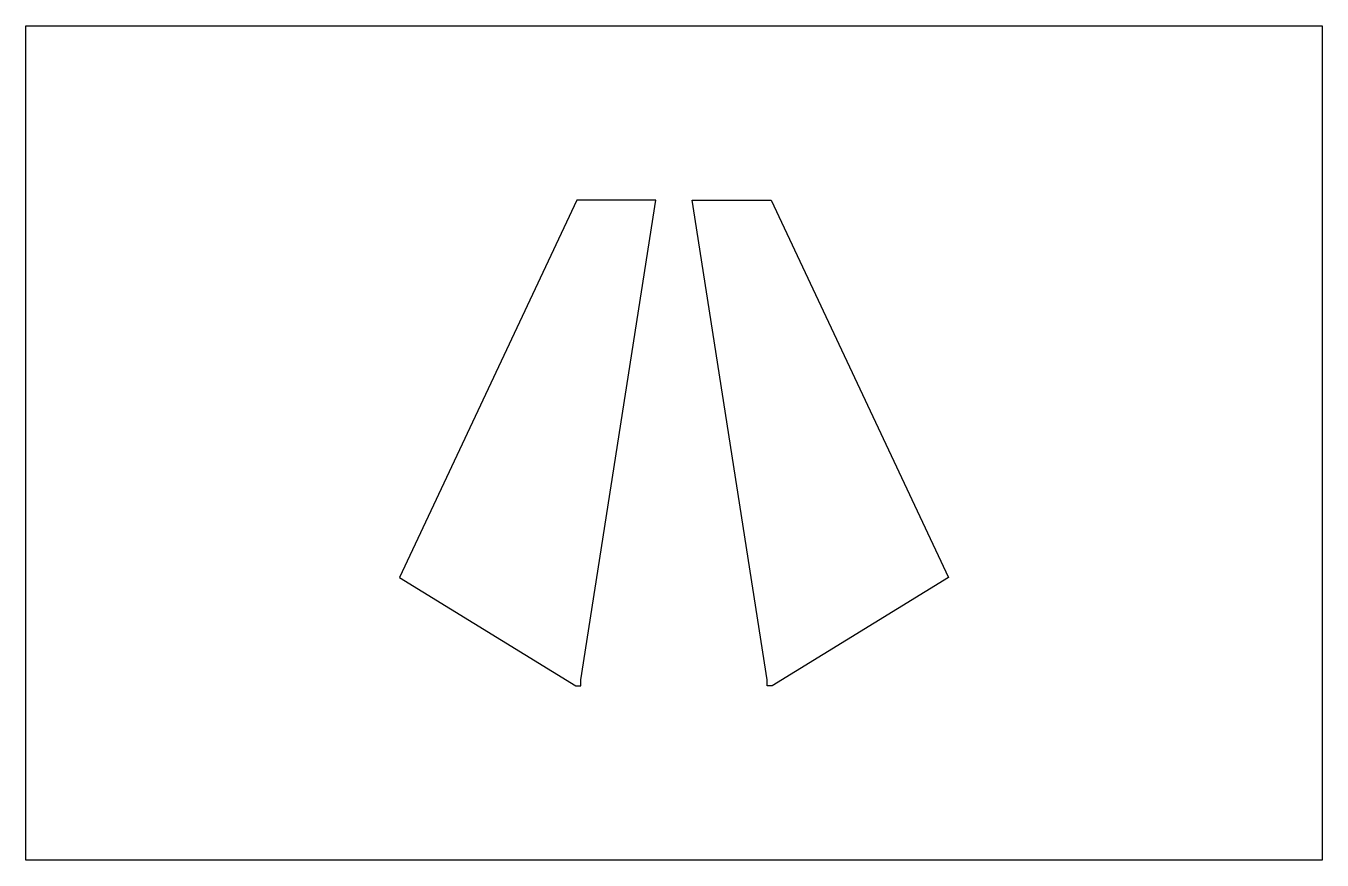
# Model space of a CAD drawing. Extents: x -160 to 160, y -103 to 103.
import ezdxf

# ---------------------------------------------------------------- set-up
doc = ezdxf.new("R2010")
doc.units = 0
doc.layers.add('EBENE_2', color=7, linetype='CONTINUOUS')

msp = doc.modelspace()

# ---------------------------------------------------------------- linework, layer by layer
at = {"layer": 'EBENE_2', "color": 250}
for points in [[(-160, -103), (-160, 103), (160, 103), (160, -103), (-160, -103)], [(-24, 60), (-67.75, -33.25)], [(-4.52, 60), (-24, 60)], [(-23.02, -58.5), (-4.52, 60)], [(23.02, -58.5), (4.52, 60)], [(4.52, 60), (24, 60)], [(24, 60), (67.75, -33.25)], [(-67.75, -33.25), (-24.25, -60)], [(67.75, -33.25), (24.25, -60)], [(-24.25, -60), (-23.02, -60)], [(-23.02, -60), (-23.02, -58.5)], [(23.02, -60), (23.02, -58.5)], [(24.25, -60), (23.02, -60)]]:
    msp.add_lwpolyline(points, dxfattribs=at)

doc.saveas('drawing.dxf')
